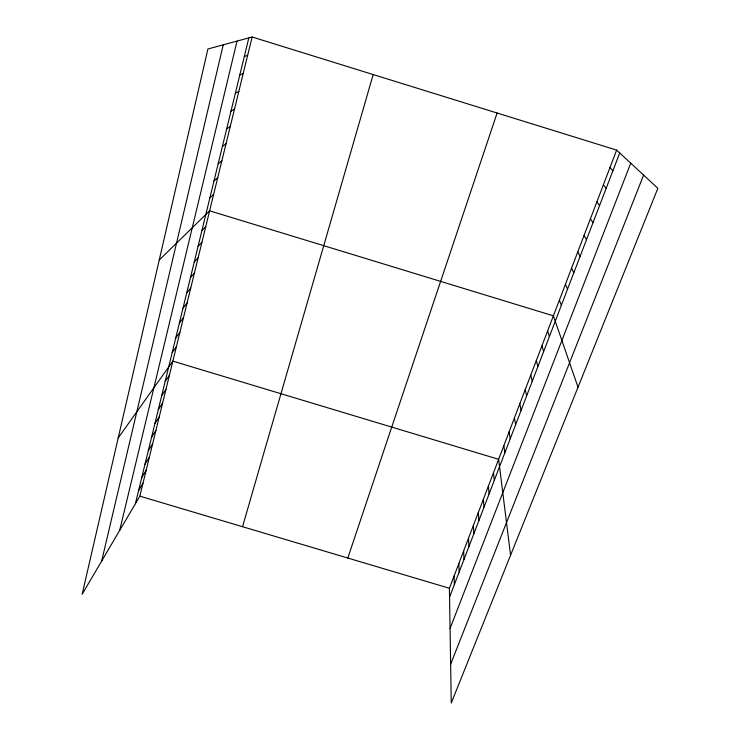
<?xml version="1.0" encoding="UTF-8"?>
<svg xmlns="http://www.w3.org/2000/svg" width="740" height="740" viewBox="0 0 740 740"><rect width="100%" height="100%" fill="white"/><g stroke="black" fill="none" stroke-linecap="round" stroke-linejoin="round"><path stroke-width="1.11" d="M101.658 561.068L223.23 44.835M119.658 530.46L237.031 41.098M135.383 503.718L248.834 37.897M252.136 37L207.912 48.988L82.149 594.257L139.832 496.151L252.136 37L616.633 150.109L657.851 188.321L451.261 703L449.411 588.272L616.633 150.109M242.544 526.713L373.182 74.564M347.8 558.034L497.113 113.026M449.559 597.134L619.713 152.967M450.059 628.436L630.739 163.189M450.632 664.224L643.596 175.103M138.556 490.685L142.987 483.266M141.766 477.513L146.169 470.261M145.003 464.211L149.378 457.117M148.278 450.762L152.634 443.834M151.589 437.174L155.909 430.412M154.938 423.437L159.23 416.851M158.314 409.562L162.578 403.143M161.736 395.53L165.973 389.286M165.187 381.341L169.395 375.291M118.197 437.941L172.855 361.139L498.63 459.309L510.572 555.231M172.207 352.508L176.351 346.838M175.778 337.856L179.894 332.38M179.385 323.038L183.465 317.765M183.039 308.062L187.081 302.993M186.73 292.911L190.735 288.054M190.458 277.583L194.426 272.949M194.232 262.089L198.163 257.677M198.052 246.42L201.937 242.23M201.909 230.566L205.757 226.616M159.239 260.008L209.624 210.817L553.39 315.832L578.005 387.242M209.883 197.821L213.647 194.352M214.008 180.902L217.727 177.702M218.18 163.79L221.843 160.848M222.398 146.455L226.015 143.791M226.671 128.917L230.242 126.522M230.991 111.167L234.515 109.058M235.376 93.184L238.835 91.372M239.806 74.99L243.22 73.473M244.293 56.555L247.65 55.343M139.832 496.151L449.411 588.272M609.963 167.601L612.905 170.737M603.368 184.871L606.18 188.284M596.856 201.928L599.548 205.618M590.428 218.79L592.981 222.74M584.063 235.45L586.505 239.658M577.783 251.905L580.105 256.364M571.576 268.167L573.778 272.875M565.443 284.243L567.524 289.192M559.375 300.135L561.355 305.315M547.637 330.9L549.395 336.524M541.948 345.802L543.604 351.639M536.324 360.546L537.878 366.578M530.765 375.115L532.226 381.35M525.261 389.527L526.621 395.965M519.822 403.79L521.09 410.413M514.439 417.897L515.613 424.704M509.111 431.846L510.202 438.839M503.848 445.647L504.846 452.815M493.478 472.814L494.302 480.325M488.372 486.189L489.122 493.858M483.322 499.417L483.988 507.252M478.327 512.505L478.919 520.498M473.387 525.465L473.896 533.605M468.494 538.285L468.92 546.573M463.647 550.976L464.008 559.412M458.856 563.538L459.142 572.122M454.11 575.97L454.323 584.692"/></g></svg>
